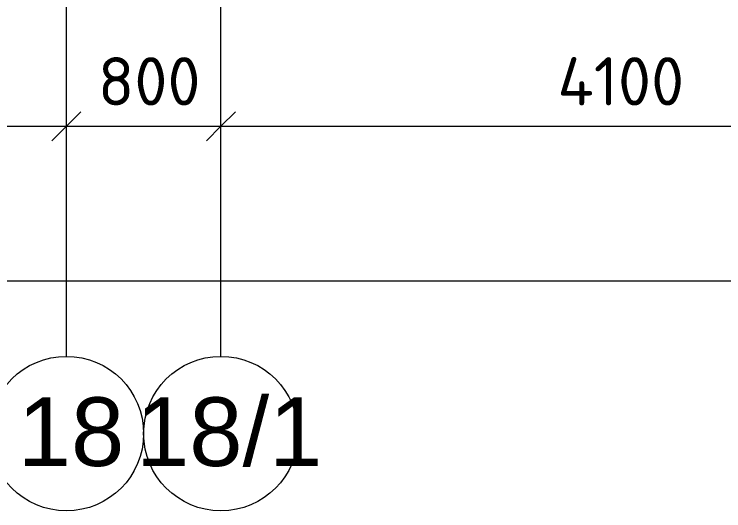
# Model space of a CAD drawing. Header units: millimetres. Extents: x -3817 to 677485, y -22715 to 103890.
# Drawn here: x 392672 to 396348, y -977 to 1595 of the extents above; entities that cross this region are included whole.
import ezdxf

# ---------------------------------------------------------------- set-up
doc = ezdxf.new("R2010")
doc.units = ezdxf.units.MM
doc.layers.add('PDF _Геометрия', color=7, linetype='Continuous', true_color=0x1d1d1d)
doc.layers.add('PDF _Текст', color=7, linetype='Continuous')
doc.styles.add('PDF ArialMT', font='arial.ttf')
doc.styles.add('PDF ISOCPEUR', font='isocpeur.ttf')

msp = doc.modelspace()

# ---------------------------------------------------------------- linework, layer by layer
at = {"layer": 'PDF _Геометрия', "color": 253, "lineweight": 9, "true_color": 0xaaaaaa}
for points in [[(392942.9, -177.4), (392942.9, 2322.6), (392942.9, 4251.1)], [(393742.9, -177.4), (393742.9, 2322.6), (393742.9, 4251.1)]]:
    msp.add_lwpolyline(points, dxfattribs=at)
at = {"layer": 'PDF _Геометрия', "color": 7, "lineweight": 9}
for points in [[(365472.9, 1014.4), (366042.9, 1014.4), (369642.9, 1014.4), (370442.9, 1014.4), (374942.9, 1014.4), (375742.9, 1014.4), (379442.9, 1014.4), (381742.9, 1014.4), (383942.9, 1014.4), (387742.9, 1014.4), (392942.9, 1014.4), (393742.9, 1014.4), (397842.9, 1014.4), (399242.9, 1014.4), (402142.9, 1014.4), (402842.9, 1014.4), (407942.9, 1014.4), (411842.9, 1014.4), (411842.9, 1134.4)], [(392942.9, 820.4), (392942.9, 1014.4), (392942.9, 1134.4)], [(393742.9, 820.4), (393742.9, 1014.4), (393742.9, 1134.4)], [(365472.9, 214.4), (411962.9, 214.4)]]:
    msp.add_lwpolyline(points, dxfattribs=at)
at = {"layer": 'PDF _Геометрия', "color": 7, "lineweight": 20}
for points in [[(393017.9, 1089.4), (392942.9, 1014.4), (392867.9, 939.4)], [(393817.9, 1089.4), (393742.9, 1014.4), (393667.9, 939.4)]]:
    msp.add_lwpolyline(points, dxfattribs=at)
at = {"layer": 'PDF _Геометрия', "color": 253, "lineweight": 9, "true_color": 0xaaaaaa}
for centre in [(392942.9, -577.4), (393742.9, -577.4)]:
    msp.add_circle(centre, 400, dxfattribs=at)
at = {"layer": 'PDF _Геометрия', "color": 253, "lineweight": 20, "true_color": 0xaaaaaa}
for centre in [(392942.9, -577.4), (393742.9, -577.4)]:
    msp.add_circle(centre, 400, dxfattribs=at)

# ---------------------------------------------------------------- texts
at = {"layer": 'PDF _Текст', "char_height": 250.11, "attachment_point": 4, "style": 'PDF ISOCPEUR'}
for s, insert in [('800', (393105.9, 1247.1)), ('4100', (395486.4, 1247.1))]:
    msp.add_mtext(s, dxfattribs=dict(at, insert=insert))
at = {"layer": 'PDF _Текст', "color": 9, "true_color": 0xbebebe, "char_height": 355.6, "attachment_point": 4, "style": 'PDF ArialMT'}
for s, insert in [('18', (392690.3, -570.2)), ('18/1', (393302.6, -570.2))]:
    msp.add_mtext(s, dxfattribs=dict(at, insert=insert))

doc.saveas('drawing.dxf')
